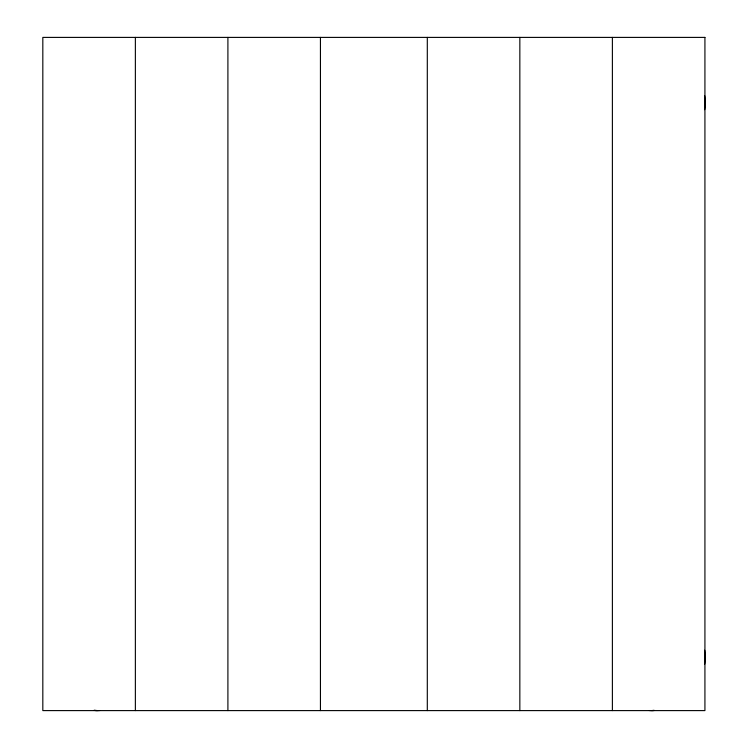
<?xml version="1.0" encoding="UTF-8"?>
<svg xmlns="http://www.w3.org/2000/svg" width="748" height="748" viewBox="0 0 748 748"><rect width="100%" height="100%" fill="white"/><g stroke="black" fill="none" stroke-linecap="round" stroke-linejoin="round"><path stroke-width="1.12" d="M651.751 710.6L654.051 710.301M94.211 710.198L97.287 710.6M612.388 37.4L612.388 710.6M519.841 37.4L519.841 710.6M427.304 37.4L427.304 710.6M320.443 37.4L320.443 710.6M227.906 37.4L227.906 710.6M135.369 37.4L135.369 710.6M99.606 710.553A53.426 53.426 0 0 1 94.968 710.553M704.719 650.199A53.426 53.426 0 0 1 704.719 664.149M654.061 710.553A53.426 53.426 0 0 1 649.432 710.553M704.719 95.735A53.426 53.426 0 0 1 704.719 109.685M704.925 37.4L42.823 37.4L42.823 710.6L704.925 710.6L704.925 37.4"/></g></svg>
